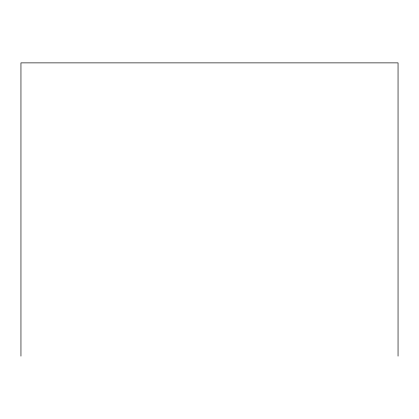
<?xml version="1.0" encoding="UTF-8"?>
<svg xmlns="http://www.w3.org/2000/svg" width="419" height="419" viewBox="0 0 419 419"><rect width="100%" height="100%" fill="white"/><g stroke="black" fill="none" stroke-linecap="round" stroke-linejoin="round"><path stroke-width="0.63" d="M398.05 356.124L398.05 62.876L20.95 62.876L20.95 356.124"/></g></svg>
